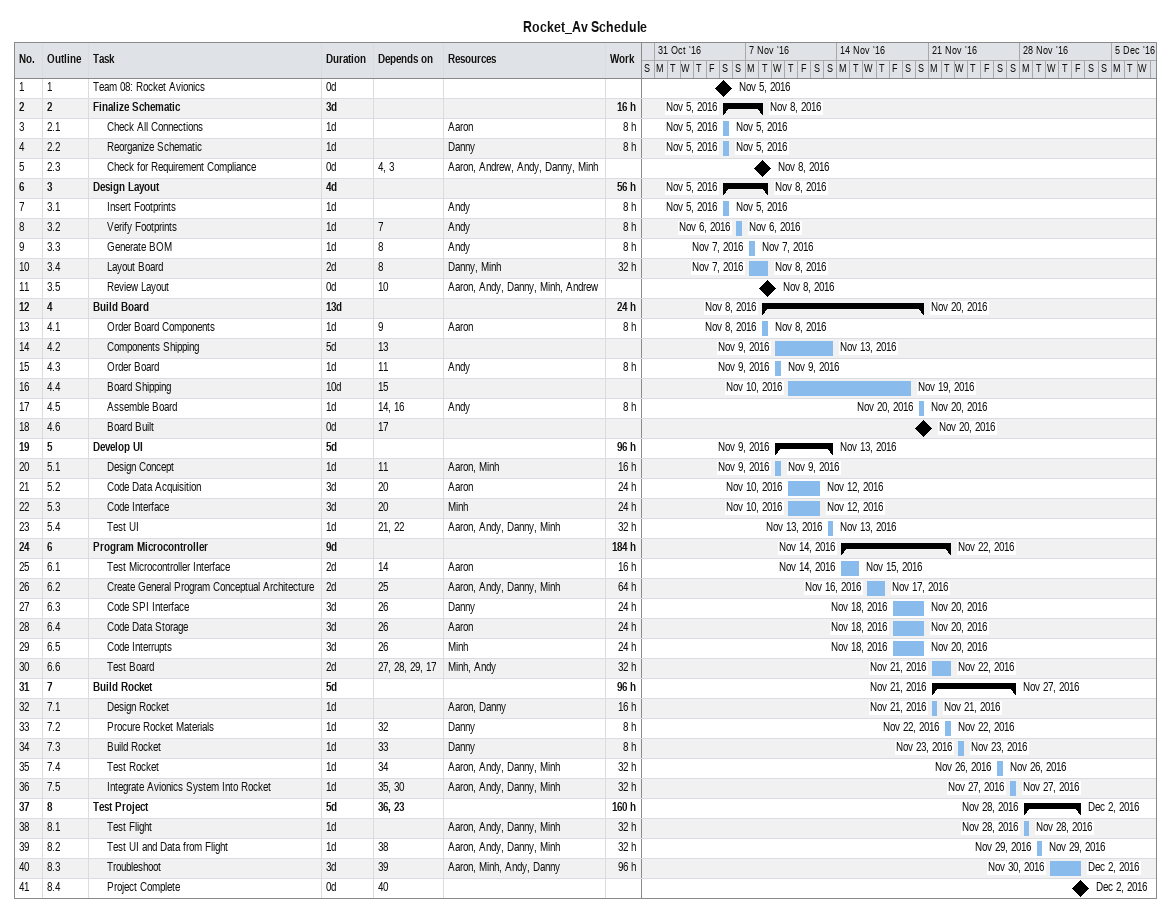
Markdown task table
Rocket_Av Schedule

| ID | WBS | Task | Duration | Start | Finish | Predecessors | Resources | Work (h) |
|---|---|---|---|---|---|---|---|---|
| 1 | 1 | Team 08: Rocket Avionics | 0d | 2016-11-05 | 2016-11-05 |  |  |  |
| 2 | 2 | **Finalize Schematic** | 3d | 2016-11-05 | 2016-11-08 |  |  | 16 |
| 3 | 2.1 | Check All Connections | 1d | 2016-11-05 | 2016-11-05 |  | Aaron | 8 |
| 4 | 2.2 | Reorganize Schematic | 1d | 2016-11-05 | 2016-11-05 |  | Danny | 8 |
| 5 | 2.3 | Check for Requirement Compliance | 0d | 2016-11-08 | 2016-11-08 | 4, 3 | Aaron, Andrew, Andy, Danny, Minh |  |
| 6 | 3 | **Design Layout** | 4d | 2016-11-05 | 2016-11-08 |  |  | 56 |
| 7 | 3.1 | Insert Footprints | 1d | 2016-11-05 | 2016-11-05 |  | Andy | 8 |
| 8 | 3.2 | Verify Footprints | 1d | 2016-11-06 | 2016-11-06 | 7 | Andy | 8 |
| 9 | 3.3 | Generate BOM | 1d | 2016-11-07 | 2016-11-07 | 8 | Andy | 8 |
| 10 | 3.4 | Layout Board | 2d | 2016-11-07 | 2016-11-08 | 8 | Danny, Minh | 32 |
| 11 | 3.5 | Review Layout | 0d | 2016-11-08 | 2016-11-08 | 10 | Aaron, Andy, Danny, Minh, Andrew |  |
| 12 | 4 | **Build Board** | 13d | 2016-11-08 | 2016-11-20 |  |  | 24 |
| 13 | 4.1 | Order Board Components | 1d | 2016-11-08 | 2016-11-08 | 9 | Aaron | 8 |
| 14 | 4.2 | Components Shipping | 5d | 2016-11-09 | 2016-11-13 | 13 |  |  |
| 15 | 4.3 | Order Board | 1d | 2016-11-09 | 2016-11-09 | 11 | Andy | 8 |
| 16 | 4.4 | Board Shipping | 10d | 2016-11-10 | 2016-11-19 | 15 |  |  |
| 17 | 4.5 | Assemble Board | 1d | 2016-11-20 | 2016-11-20 | 14, 16 | Andy | 8 |
| 18 | 4.6 | Board Built | 0d | 2016-11-20 | 2016-11-20 | 17 |  |  |
| 19 | 5 | **Develop UI** | 5d | 2016-11-09 | 2016-11-13 |  |  | 96 |
| 20 | 5.1 | Design Concept | 1d | 2016-11-09 | 2016-11-09 | 11 | Aaron, Minh | 16 |
| 21 | 5.2 | Code Data Acquisition | 3d | 2016-11-10 | 2016-11-12 | 20 | Aaron | 24 |
| 22 | 5.3 | Code Interface | 3d | 2016-11-10 | 2016-11-12 | 20 | Minh | 24 |
| 23 | 5.4 | Test UI | 1d | 2016-11-13 | 2016-11-13 | 21, 22 | Aaron, Andy, Danny, Minh | 32 |
| 24 | 6 | **Program Microcontroller** | 9d | 2016-11-14 | 2016-11-22 |  |  | 184 |
| 25 | 6.1 | Test Microcontroller Interface | 2d | 2016-11-14 | 2016-11-15 | 14 | Aaron | 16 |
| 26 | 6.2 | Create General Program Conceptual Architecture | 2d | 2016-11-16 | 2016-11-17 | 25 | Aaron, Andy, Danny, Minh | 64 |
| 27 | 6.3 | Code SPI Interface | 3d | 2016-11-18 | 2016-11-20 | 26 | Danny | 24 |
| 28 | 6.4 | Code Data Storage | 3d | 2016-11-18 | 2016-11-20 | 26 | Aaron | 24 |
| 29 | 6.5 | Code Interrupts | 3d | 2016-11-18 | 2016-11-20 | 26 | Minh | 24 |
| 30 | 6.6 | Test Board | 2d | 2016-11-21 | 2016-11-22 | 27, 28, 29, 17 | Minh, Andy | 32 |
| 31 | 7 | **Build Rocket** | 5d | 2016-11-21 | 2016-11-27 |  |  | 96 |
| 32 | 7.1 | Design Rocket | 1d | 2016-11-21 | 2016-11-21 |  | Aaron, Danny | 16 |
| 33 | 7.2 | Procure Rocket Materials | 1d | 2016-11-22 | 2016-11-22 | 32 | Danny | 8 |
| 34 | 7.3 | Build Rocket | 1d | 2016-11-23 | 2016-11-23 | 33 | Danny | 8 |
| 35 | 7.4 | Test Rocket | 1d | 2016-11-26 | 2016-11-26 | 34 | Aaron, Andy, Danny, Minh | 32 |
| 36 | 7.5 | Integrate Avionics System Into Rocket | 1d | 2016-11-27 | 2016-11-27 | 35, 30 | Aaron, Andy, Danny, Minh | 32 |
| 37 | 8 | **Test Project** | 5d | 2016-11-28 | 2016-12-02 | 36, 23 |  | 160 |
| 38 | 8.1 | Test Flight | 1d | 2016-11-28 | 2016-11-28 |  | Aaron, Andy, Danny, Minh | 32 |
| 39 | 8.2 | Test UI and Data from Flight | 1d | 2016-11-29 | 2016-11-29 | 38 | Aaron, Andy, Danny, Minh | 32 |
| 40 | 8.3 | Troubleshoot | 3d | 2016-11-30 | 2016-12-02 | 39 | Aaron, Minh, Andy, Danny | 96 |
| 41 | 8.4 | Project Complete | 0d | 2016-12-02 | 2016-12-02 | 40 |  |  |
